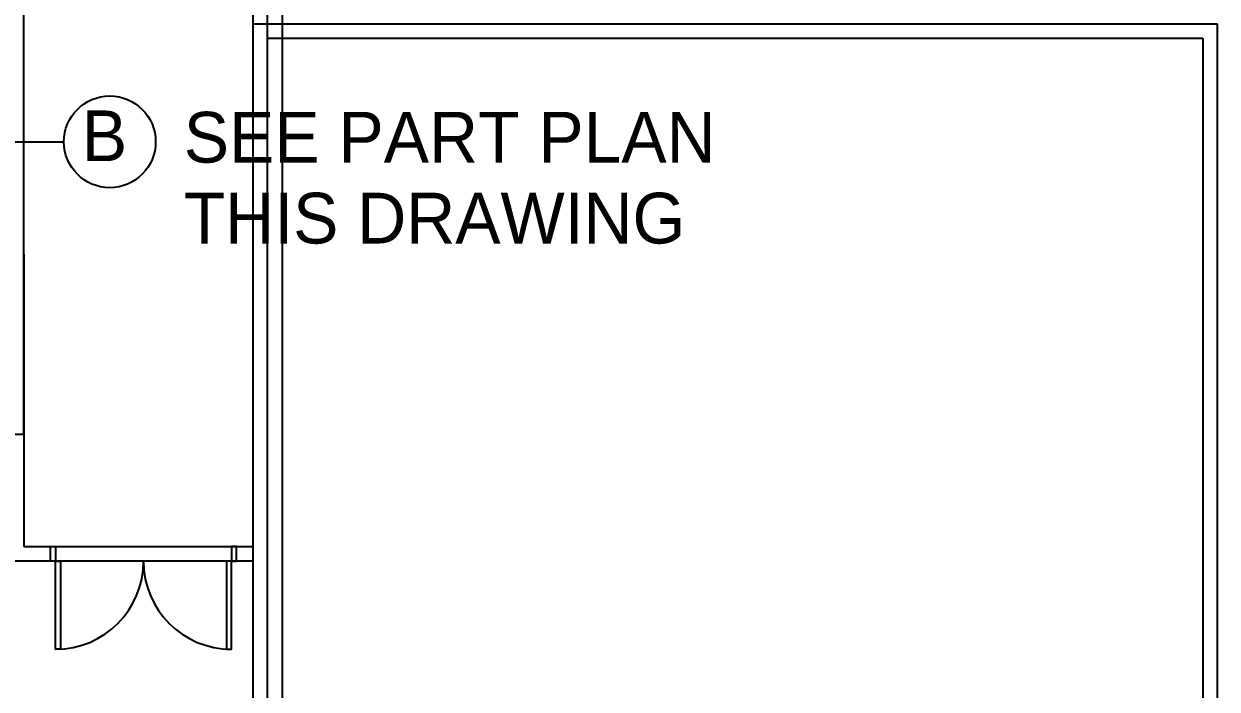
# Model space of a CAD drawing. Header units: inches. Extents: x 6906 to 14988, y -851 to 13048.
# Drawn here: x 10707.6 to 11195.8, y 10945.1 to 11217.4 of the extents above; entities that cross this region are included whole.
import ezdxf

# ---------------------------------------------------------------- set-up
doc = ezdxf.new("R2010")
doc.units = ezdxf.units.IN
doc.header["$MEASUREMENT"] = 0
doc.layers.add('E-TEXT', color=7, linetype='Continuous')
doc.styles.add('SASBO', font='SASBO', dxfattribs={"height": 3})

# ---------------------------------------------------------------- blocks, each defined once
blk = doc.blocks.new('GROUND FL')
at = {"ltscale": 0.7}
blk.add_line((-2400, 0), (-2400, -2689.04), dxfattribs=at)
at = {"lineweight": -3}
for p, q in [((-2412, -1446.26), (-2412, -2193.67)), ((-2406.16, -1836.55), (-2023.33, -1836.55)), ((-2023.33, -1836.55), (-2023.33, -2193.67)), ((-2505.73, -1924.95), (-2505.73, -2044.59))]:
    blk.add_line(p, q, dxfattribs=at)
at = {"linetype": 'Continuous', "lineweight": -3}
for p, q in [((-2406.16, -1679.7), (-2406.16, -2135.75)), ((-2505.73, -1998.58), (-2505.73, -1788.93)), ((-2412, -1830.71), (-2017.49, -1830.71)), ((-2017.49, -1830.71), (-2017.49, -2199.74))]:
    blk.add_line(p, q, dxfattribs=at)
for p, q in [((-2836.36, -1998.58), (-2505.73, -1998.58)), ((-2505.73, -2044.59), (-2412, -2044.59)), ((-2412, -2050.66), (-2511.57, -2050.66))]:
    blk.add_line(p, q)
for points in [[(-2492.77, -2050.66), (-2494.77, -2050.66), (-2494.77, -2044.59), (-2492.77, -2044.59)], [(-2420.77, -2050.66), (-2418.77, -2050.66), (-2418.77, -2044.59), (-2420.77, -2044.59)], [(-2492.77, -2050.66), (-2490.77, -2050.66), (-2490.77, -2086.66), (-2492.77, -2086.66)], [(-2420.77, -2050.66), (-2422.77, -2050.66), (-2422.77, -2086.66), (-2420.77, -2086.66)]]:
    blk.add_lwpolyline(points, close=True, dxfattribs=at)
for centre, start, end in [((-2492.77, -2050.66), 270, 0), ((-2420.77, -2050.66), 180, 270)]:
    blk.add_arc(centre, 36, start, end, dxfattribs=at)

msp = doc.modelspace()

# ---------------------------------------------------------------- linework, layer by layer
at = {"layer": 'E-TEXT'}
msp.add_lwpolyline([(10672.74, 11251.76), (10672.74, 11169.15), (10723.98, 11169.15)], dxfattribs=at)
msp.add_circle((10742.75, 11169.15), 18.77, dxfattribs=at)

# ---------------------------------------------------------------- block references
msp.add_blockref('GROUND FL', (13213.33, 13048.13))

# ---------------------------------------------------------------- texts
at = {"layer": 'E-TEXT', "color": 6, "style": 'SASBO'}
for s, height, p in [('B', 20.77, (10731.35, 11161.23)), ('SEE PART PLAN ', 20.7689, (10773.03, 11160.64)), ('THIS DRAWING', 20.7689, (10773.03, 11127.53))]:
    msp.add_text(s, height=height, dxfattribs=at).set_placement(p)

doc.saveas('drawing.dxf')
